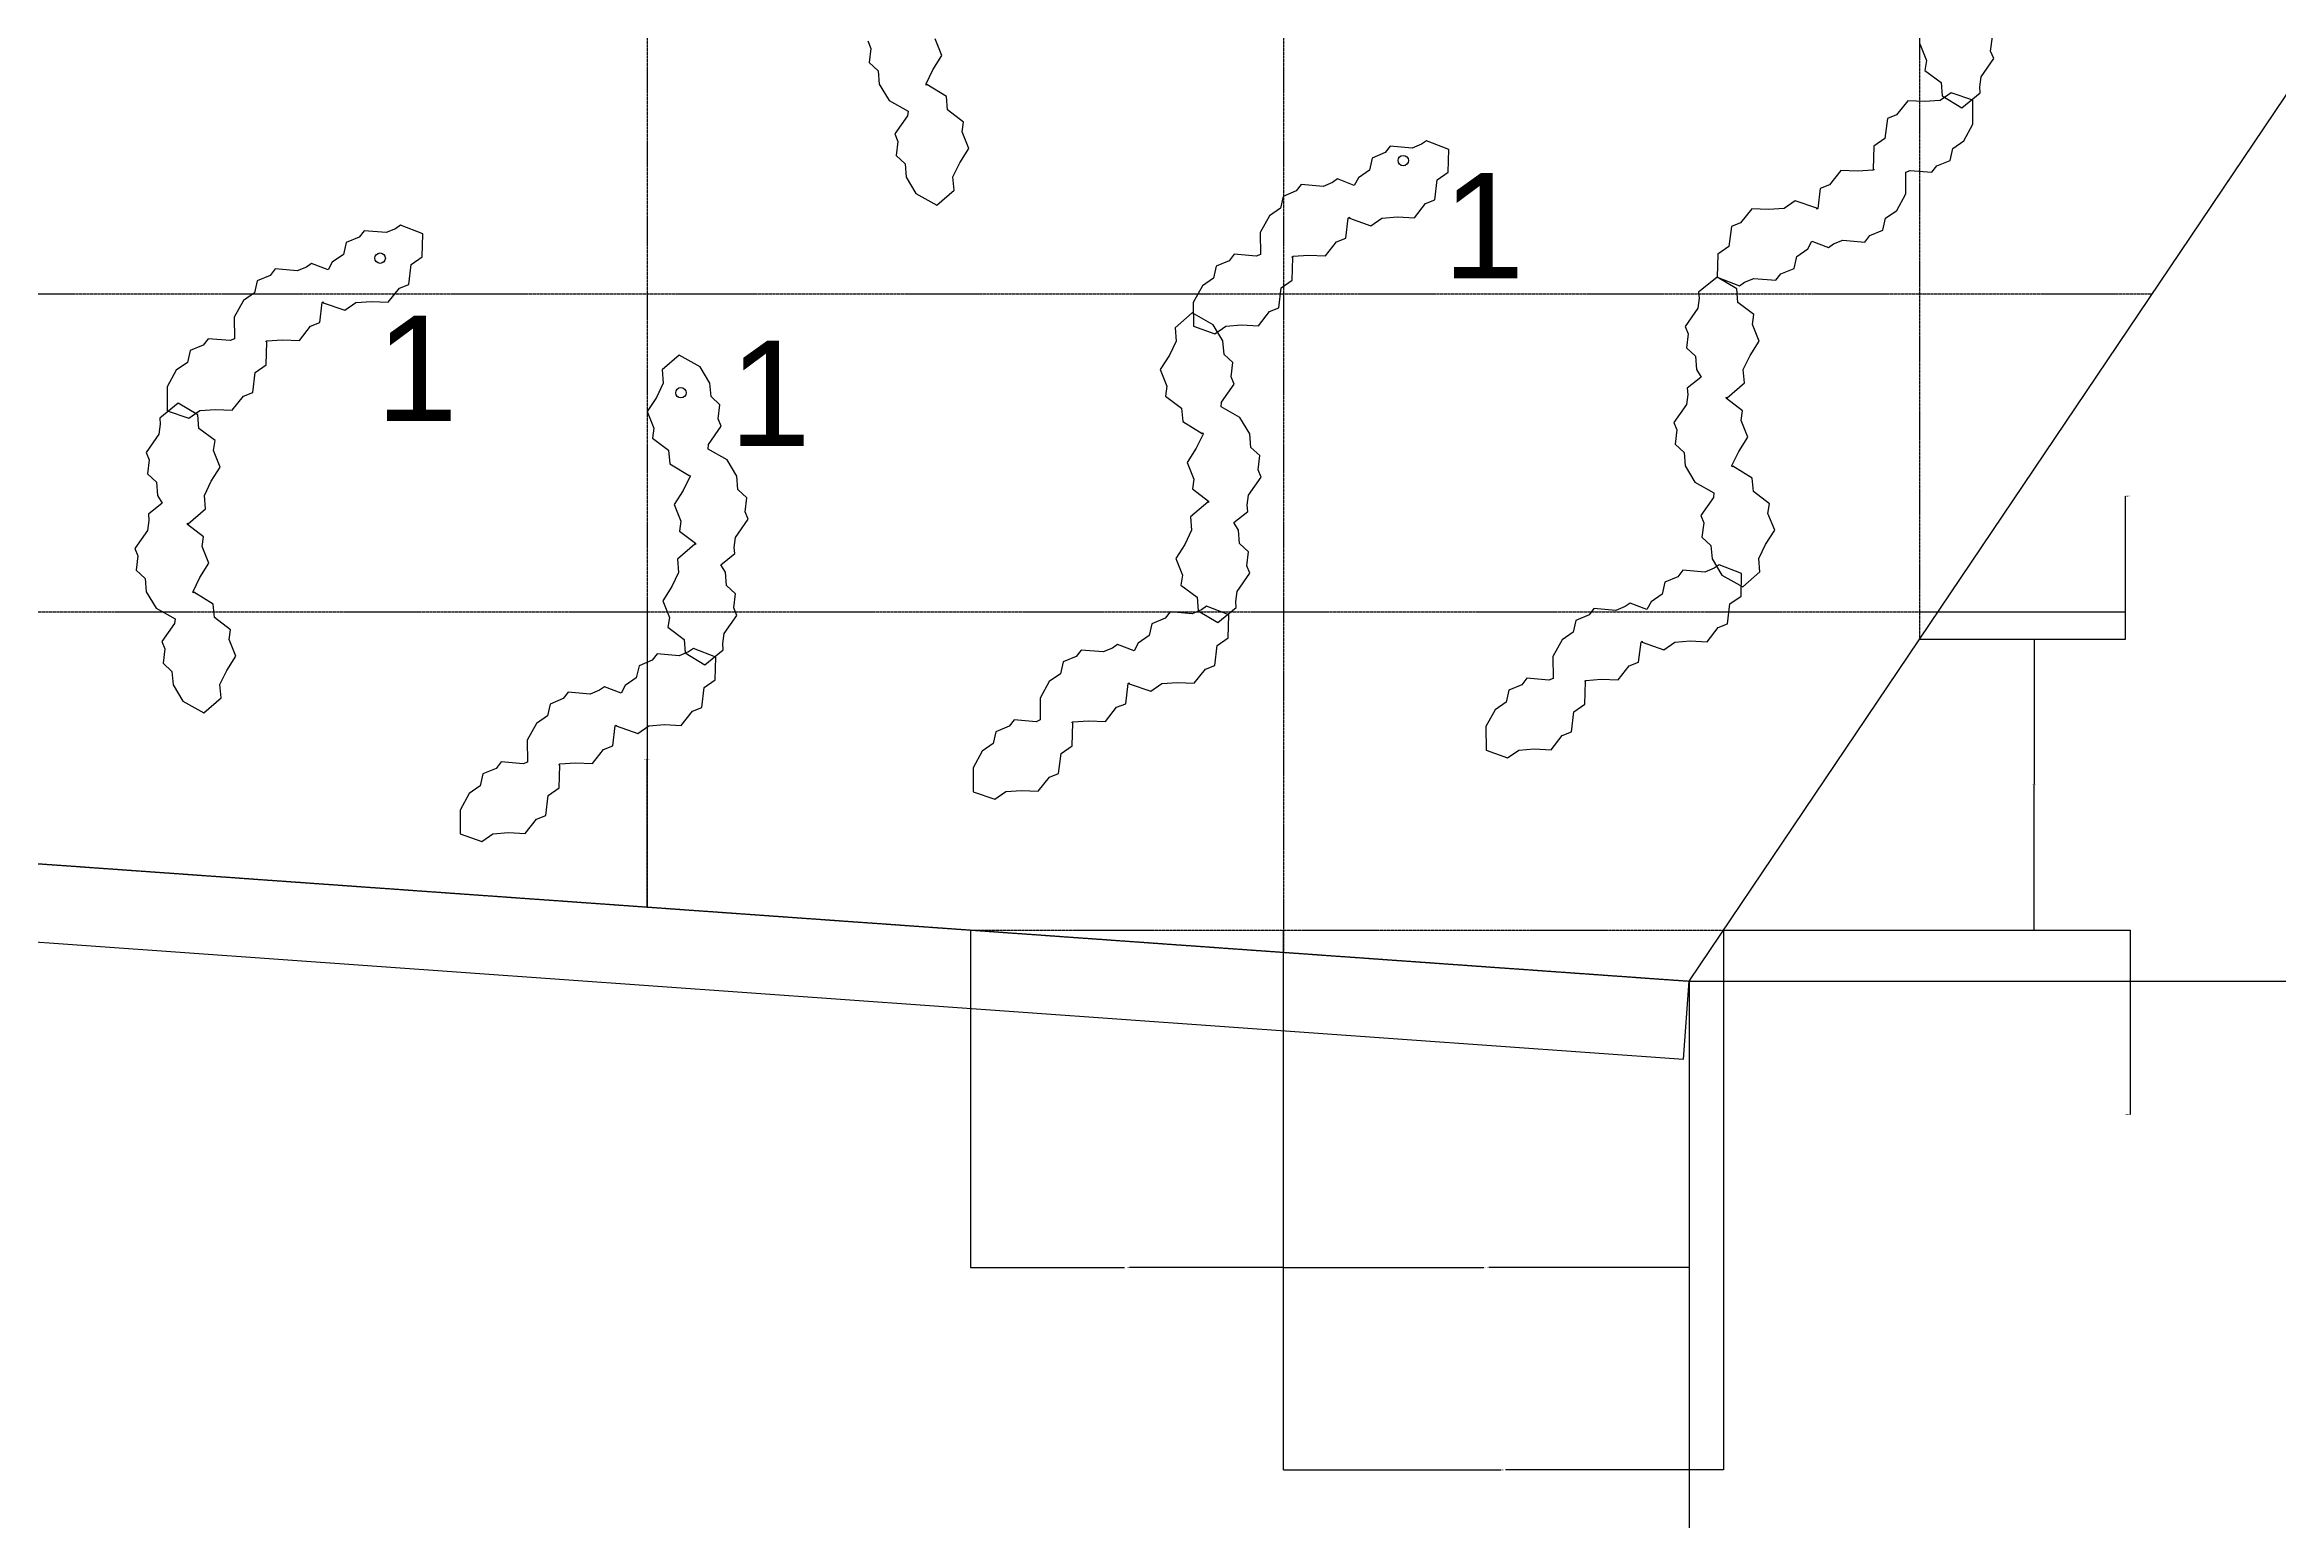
# Model space of a CAD drawing. Header units: millimetres. Extents: x -9372 to 300256, y -58520 to 166772.
# Drawn here: x 5248 to 13818, y -50767 to -45105 of the extents above; entities that cross this region are included whole.
import ezdxf

# ---------------------------------------------------------------- set-up
doc = ezdxf.new("R2010")
doc.units = ezdxf.units.MM
doc.linetypes.add('HIDDEN2', pattern=[0.1875, 0.125, -0.0625])
for name, color, linetype in [('2-몰탈', 9, 'Continuous'), ('Power_21', 21, 'Continuous'), ('Power_22', 22, 'Continuous'), ('Power_23', 23, 'Continuous'), ('원본-1층 평면도$0$200-EquipID-2d', 7, 'Continuous'), ('타공홀', 1, 'Continuous')]:
    doc.layers.add(name, color=color, linetype=linetype)
doc.styles.add('LAY-OUT', font='HYWULM.TTF')
doc.styles.get("Standard").update_dxf_attribs({"font": 'ARIAL.TTF'})
doc.dimstyles.new('SCALE 200', dxfattribs={"dimscale": 200, "dimtxt": 1.8, "dimasz": 1, "dimexe": 1.5, "dimexo": 2, "dimgap": 0.7, "dimtad": 1, "dimdec": 0, "dimzin": 0, "dimlunit": 6, "dimtxsty": 'LAY-OUT', "dimblk": 'ARCHTICK', "dimcen": 0, "dimdle": 1, "dimclrd": 8, "dimclre": 8, "dimclrt": 6, "dimadec": 0, "dimazin": 0, "dimtfac": 1, "dimtdec": 0, "dimtix": 1, "dimtmove": 2, "dimatfit": 0, "dimldrblk": 'ARCHTICK', "dimfxl": 1.5, "dimtolj": 1, "dimtzin": 0, "dimarcsym": 0})
doc.dimstyles.get("Standard").update_dxf_attribs({"dimtxt": 0.18, "dimasz": 0.18, "dimexe": 0.18, "dimexo": 0.0625, "dimgap": 0.09, "dimtad": 0, "dimtih": 1, "dimtoh": 1, "dimdec": 4, "dimzin": 0, "dimdsep": 46, "dimtxsty": 'Standard', "dimcen": 0.09, "dimadec": 0, "dimazin": 0, "dimtfac": 1, "dimtdec": 4, "dimtofl": 0, "dimtmove": 0, "dimatfit": 3, "dimfxl": 1, "dimtolj": 1, "dimtzin": 0, "dimarcsym": 0})

# ---------------------------------------------------------------- blocks, each defined once
blk = doc.blocks.new('바닥')
at = {"layer": '2-몰탈', "color": 1, "linetype": 'HIDDEN2', "ltscale": 3}
for p, q in [((231975.8, -32668.8), (239544.2, -21436.8)), ((221703.7, -31938.2), (231975.8, -32668.8))]:
    blk.add_line(p, q, dxfattribs=at)
blk = doc.blocks.new('_ARCHTICK')
at = {"color": 0, "linetype": 'ByBlock', "const_width": 0.15}
blk.add_lwpolyline([(-0.5, -0.5), (0.5, 0.5)], dxfattribs=at)
blk = doc.blocks.new('*D25')
at = {"layer": 'Defpoints', "color": 0, "ltscale": 0.5}
for p in [(89818.3, 5970.7), (100090.4, 5342.7), (100090.4, 1132.6)]:
    blk.add_point(p, dxfattribs=at)
at = {"layer": '원본-1층 평면도$0$200-EquipID-2d', "color": 8, "lineweight": -2, "ltscale": 0.5}
for p, q in [((89818.3, 5570.7), (89818.3, 832.6)), ((100090.4, 4942.7), (100090.4, 832.6)), ((89618.3, 1132.6), (100290.4, 1132.6))]:
    blk.add_line(p, q, dxfattribs=at)
at = {"layer": '원본-1층 평면도$0$200-EquipID-2d', "color": 8, "lineweight": -2, "ltscale": 0.5, "xscale": 200, "yscale": 200, "zscale": 200, "rotation": 180}
blk.add_blockref('_ARCHTICK', (89818.3, 1132.6), dxfattribs=at)
at = {"layer": '원본-1층 평면도$0$200-EquipID-2d', "color": 8, "lineweight": -2, "ltscale": 0.5, "xscale": 200, "yscale": 200, "zscale": 200}
blk.add_blockref('_ARCHTICK', (100090.4, 1132.6), dxfattribs=at)
at = {"layer": '원본-1층 평면도$0$200-EquipID-2d', "color": 6, "ltscale": 0.5, "insert": (94954.4, 1487.4), "char_height": 360, "attachment_point": 5, "style": 'LAY-OUT'}
blk.add_mtext('\\A1;10,272', dxfattribs=at)
blk = doc.blocks.new('*D48')
at = {"layer": 'Defpoints', "color": 0, "ltscale": 0.5}
for p in [(107621.1, 16908.7), (100090.4, 5342.7), (107621.1, 1132.6)]:
    blk.add_point(p, dxfattribs=at)
at = {"layer": '원본-1층 평면도$0$200-EquipID-2d', "color": 8, "lineweight": -2, "ltscale": 0.5}
for p, q in [((107621.1, 16508.7), (107621.1, 832.6)), ((100090.4, 4942.7), (100090.4, 832.6)), ((99890.4, 1132.6), (107821.1, 1132.6))]:
    blk.add_line(p, q, dxfattribs=at)
at = {"layer": '원본-1층 평면도$0$200-EquipID-2d', "color": 8, "lineweight": -2, "ltscale": 0.5, "xscale": 200, "yscale": 200, "zscale": 200, "rotation": 180}
blk.add_blockref('_ARCHTICK', (100090.4, 1132.6), dxfattribs=at)
at = {"layer": '원본-1층 평면도$0$200-EquipID-2d', "color": 8, "lineweight": -2, "ltscale": 0.5, "xscale": 200, "yscale": 200, "zscale": 200}
blk.add_blockref('_ARCHTICK', (107621.1, 1132.6), dxfattribs=at)
at = {"layer": '원본-1층 평면도$0$200-EquipID-2d', "color": 6, "ltscale": 0.5, "insert": (103855.7, 1487.4), "char_height": 360, "attachment_point": 5, "style": 'LAY-OUT'}
blk.add_mtext('\\A1;7,531', dxfattribs=at)
blk = doc.blocks.new('*D32')
at = {"layer": 'Defpoints', "color": 0, "ltscale": 0.5}
for p in [(107621.1, 16908.7), (100090.4, 5732.7), (125423.6, 5732.7)]:
    blk.add_point(p, dxfattribs=at)
at = {"layer": '원본-1층 평면도$0$200-EquipID-2d', "color": 8, "lineweight": -2, "ltscale": 0.5}
for p, q in [((125423.6, 17108.7), (125423.6, 5532.7)), ((108021.1, 16908.7), (125723.6, 16908.7)), ((100490.4, 5732.7), (125723.6, 5732.7))]:
    blk.add_line(p, q, dxfattribs=at)
at = {"layer": '원본-1층 평면도$0$200-EquipID-2d', "color": 8, "lineweight": -2, "ltscale": 0.5, "xscale": 200, "yscale": 200, "zscale": 200}
for p, rotation in [((125423.6, 16908.7), 90), ((125423.6, 5732.7), 270)]:
    blk.add_blockref('_ARCHTICK', p, dxfattribs=dict(at, rotation=rotation))
at = {"layer": '원본-1층 평면도$0$200-EquipID-2d', "color": 6, "ltscale": 0.5, "insert": (125072.4, 11320.7), "char_height": 360, "attachment_point": 5, "rotation": 90, "style": 'LAY-OUT'}
blk.add_mtext('\\A1;11,176', dxfattribs=at)
blk = doc.blocks.new('*D77')
at = {"layer": 'Defpoints', "color": 0, "ltscale": 0.5}
for p in [(96094.2, 7148.7), (96094.2, 6016.9), (96094.2, 6016.9)]:
    blk.add_point(p, dxfattribs=at)
at = {"layer": '원본-1층 평면도$0$200-EquipID-2d', "color": 0, "lineweight": -2, "ltscale": 0.5}
for p, q in [((96094.2, 7148.7), (96094, 7148.7)), ((96094.2, 7148.5), (96094.2, 6584.4)), ((96094.2, 6017.1), (96094.2, 6581.2)), ((96094.2, 6016.9), (96094, 6016.9))]:
    blk.add_line(p, q, dxfattribs=at)
at = {"layer": '원본-1층 평면도$0$200-EquipID-2d', "color": 0, "ltscale": 0.5}
for points in [[(96094.2, 7148.5), (96094.2, 7148.5), (96094.2, 7148.7)], [(96094.2, 6017.1), (96094.2, 6017.1), (96094.2, 6016.9)]]:
    blk.add_solid(points, dxfattribs=at)
at = {"layer": '원본-1층 평면도$0$200-EquipID-2d', "color": 0, "lineweight": 20, "ltscale": 0.5, "insert": (96094.2, 6582.8), "char_height": 3, "attachment_point": 5}
blk.add_mtext('\\A1;1131.7609', dxfattribs=at)
blk = doc.blocks.new('*D78')
at = {"layer": 'Defpoints', "color": 0, "ltscale": 0.5}
for p in [(97334.8, 5928.7), (98534.2, 5928.7), (98534.2, 4634.3)]:
    blk.add_point(p, dxfattribs=at)
at = {"layer": '원본-1층 평면도$0$200-EquipID-2d', "color": 0, "lineweight": -2, "ltscale": 0.5}
for p, q in [((97334.8, 5928.6), (97334.8, 4634.1)), ((98534.2, 5928.6), (98534.2, 4634.1)), ((97335, 4634.3), (97924.9, 4634.3)), ((98534, 4634.3), (97944.2, 4634.3))]:
    blk.add_line(p, q, dxfattribs=at)
at = {"layer": '원본-1층 평면도$0$200-EquipID-2d', "color": 0, "ltscale": 0.5}
for points in [[(97335, 4634.3), (97335, 4634.3), (97334.8, 4634.3)], [(98534, 4634.3), (98534, 4634.3), (98534.2, 4634.3)]]:
    blk.add_solid(points, dxfattribs=at)
at = {"layer": '원본-1층 평면도$0$200-EquipID-2d', "color": 0, "lineweight": 20, "ltscale": 0.5, "insert": (97934.5, 4634.3), "char_height": 3, "attachment_point": 5}
blk.add_mtext('\\A1;1199.3807', dxfattribs=at)
blk = doc.blocks.new('*D79')
at = {"layer": 'Defpoints', "color": 0, "ltscale": 0.5}
for p in [(98534.2, 5928.7), (100222.5, 5928.7), (100222.5, 3858.8)]:
    blk.add_point(p, dxfattribs=at)
at = {"layer": '원본-1층 평면도$0$200-EquipID-2d', "color": 0, "lineweight": -2, "ltscale": 0.5}
for p, q in [((98534.2, 5928.6), (98534.2, 3858.6)), ((100222.5, 5928.6), (100222.5, 3858.6)), ((98534.4, 3858.8), (99368.7, 3858.8)), ((100222.3, 3858.8), (99388, 3858.8))]:
    blk.add_line(p, q, dxfattribs=at)
at = {"layer": '원본-1층 평면도$0$200-EquipID-2d', "color": 0, "ltscale": 0.5}
for points in [[(98534.4, 3858.8), (98534.4, 3858.8), (98534.2, 3858.8)], [(100222.3, 3858.8), (100222.3, 3858.8), (100222.5, 3858.8)]]:
    blk.add_solid(points, dxfattribs=at)
at = {"layer": '원본-1층 평면도$0$200-EquipID-2d', "color": 0, "lineweight": 20, "ltscale": 0.5, "insert": (99378.3, 3858.8), "char_height": 3, "attachment_point": 5}
blk.add_mtext('\\A1;1688.2495', dxfattribs=at)
blk = doc.blocks.new('*D80')
at = {"layer": 'Defpoints', "color": 0, "ltscale": 0.5}
for p in [(98534.2, 5843.4), (100090.4, 5732.7), (98534.2, 4634.3)]:
    blk.add_point(p, dxfattribs=at)
at = {"layer": '원본-1층 평면도$0$200-EquipID-2d', "color": 0, "lineweight": -2, "ltscale": 0.5}
for p, q in [((98534.2, 5843.3), (98534.2, 4634.1)), ((100090.4, 5732.6), (100090.4, 4634.1)), ((98534.4, 4634.3), (99302.6, 4634.3)), ((100090.2, 4634.3), (99322, 4634.3))]:
    blk.add_line(p, q, dxfattribs=at)
at = {"layer": '원본-1층 평면도$0$200-EquipID-2d', "color": 0, "ltscale": 0.5}
for points in [[(98534.4, 4634.3), (98534.4, 4634.3), (98534.2, 4634.3)], [(100090.2, 4634.3), (100090.2, 4634.3), (100090.4, 4634.3)]]:
    blk.add_solid(points, dxfattribs=at)
at = {"layer": '원본-1층 평면도$0$200-EquipID-2d', "color": 0, "lineweight": 20, "ltscale": 0.5, "insert": (99312.3, 4634.3), "char_height": 3, "attachment_point": 5}
blk.add_mtext('\\A1;1556.1866', dxfattribs=at)
blk = doc.blocks.new('*D35')
at = {"layer": 'Defpoints', "color": 0, "ltscale": 0.5}
for p in [(100222.5, 5928.7), (101781.2, 5928.7), (100090.4, 5732.7)]:
    blk.add_point(p, dxfattribs=at)
at = {"layer": '원본-1층 평면도$0$200-EquipID-2d', "color": 0, "lineweight": -2, "ltscale": 0.5}
for p, q in [((100222.5, 5928.7), (101781.4, 5928.7)), ((101781.2, 5928.5), (101781.2, 5732.9)), ((100090.5, 5732.7), (101781.4, 5732.7)), ((101781.2, 5732.7), (101781.2, 5221.3)), ((101781.2, 5221.3), (101781.1, 5221.3))]:
    blk.add_line(p, q, dxfattribs=at)
at = {"layer": '원본-1층 평면도$0$200-EquipID-2d', "color": 0, "ltscale": 0.5}
for points in [[(101781.2, 5928.5), (101781.3, 5928.5), (101781.2, 5928.7)], [(101781.2, 5732.9), (101781.3, 5732.9), (101781.2, 5732.7)]]:
    blk.add_solid(points, dxfattribs=at)
at = {"layer": '원본-1층 평면도$0$200-EquipID-2d', "color": 0, "lineweight": 20, "ltscale": 0.5, "insert": (101772.6, 5221.3), "char_height": 3, "attachment_point": 5}
blk.add_mtext('\\A1;195.9899', dxfattribs=at)
blk = doc.blocks.new('*D82')
at = {"layer": 'Defpoints', "color": 0, "ltscale": 0.5}
for p in [(100974.2, 7044.3), (101413.6, 7044.3), (100222.5, 5928.7)]:
    blk.add_point(p, dxfattribs=at)
at = {"layer": '원본-1층 평면도$0$200-EquipID-2d', "color": 0, "lineweight": -2, "ltscale": 0.5}
for p, q in [((100974.3, 7044.3), (101413.8, 7044.3)), ((101413.6, 7044.2), (101413.6, 6488.1)), ((101413.6, 5928.9), (101413.6, 6484.9)), ((100222.5, 5928.7), (101413.8, 5928.7))]:
    blk.add_line(p, q, dxfattribs=at)
at = {"layer": '원본-1층 평면도$0$200-EquipID-2d', "color": 0, "ltscale": 0.5}
for points in [[(101413.6, 7044.2), (101413.6, 7044.2), (101413.6, 7044.3)], [(101413.6, 5928.9), (101413.6, 5928.9), (101413.6, 5928.7)]]:
    blk.add_solid(points, dxfattribs=at)
at = {"layer": '원본-1층 평면도$0$200-EquipID-2d', "color": 0, "lineweight": 20, "ltscale": 0.5, "insert": (101413.6, 6486.5), "char_height": 3, "attachment_point": 5}
blk.add_mtext('\\A1;1115.6460', dxfattribs=at)
blk = doc.blocks.new('*D83')
at = {"layer": 'Defpoints', "color": 0, "ltscale": 0.5}
for p in [(100974.2, 7148.7), (100974.2, 7044.3), (101763.9, 7044.3)]:
    blk.add_point(p, dxfattribs=at)
at = {"layer": '원본-1층 평면도$0$200-EquipID-2d', "color": 0, "lineweight": -2, "ltscale": 0.5}
for p, q in [((101763.9, 7148.7), (101763.9, 7592.4)), ((101763.9, 7592.4), (101764.1, 7592.4)), ((100974.3, 7148.7), (101764.1, 7148.7)), ((101763.9, 7044.5), (101763.9, 7148.5)), ((100974.3, 7044.3), (101764.1, 7044.3))]:
    blk.add_line(p, q, dxfattribs=at)
at = {"layer": '원본-1층 평면도$0$200-EquipID-2d', "color": 0, "ltscale": 0.5}
for points in [[(101763.8, 7148.5), (101763.9, 7148.5), (101763.9, 7148.7)], [(101763.8, 7044.5), (101763.9, 7044.5), (101763.9, 7044.3)]]:
    blk.add_solid(points, dxfattribs=at)
at = {"layer": '원본-1층 평면도$0$200-EquipID-2d', "color": 0, "lineweight": 20, "ltscale": 0.5, "insert": (101772.6, 7592.4), "char_height": 3, "attachment_point": 5}
blk.add_mtext('\\A1;104.3540', dxfattribs=at)
blk = doc.blocks.new('마루바닥')
at = {"layer": '2-몰탈', "color": 1, "linetype": 'HIDDEN2', "ltscale": 3}
for p, q in [((96094.21663, 36693.39483), (96094.21663, 6016.92431)), ((98534.21663, 36693.39483), (98534.21663, 5843.37918)), ((100974.21663, 30328.6852), (100974.21663, 7044.33115)), ((88244.46512, 8368.6852), (101866.59991, 8368.6852)), ((89252.18251, 7148.6852), (101044.53303, 7148.6852)), ((97334.83593, 5928.6852), (100222.46615, 5928.6852))]:
    blk.add_line(p, q, dxfattribs=at)
at = {"layer": '원본-1층 평면도$0$200-EquipID-2d', "color": 0, "lineweight": 25}
for p, q in [((100090.40321, 5732.69532), (107621.06807, 16908.6852)), ((89818.31047, 6463.29848), (100090.40321, 5732.69532))]:
    blk.add_line(p, q, dxfattribs=at)
at = {"layer": '원본-1층 평면도$0$200-EquipID-2d', "color": 8, "ltscale": 0.5}
for p, q in [((89797.02672, 6164.05443), (100069.11946, 5433.45127)), ((100069.11946, 5433.45127), (100090.40321, 5732.69532))]:
    blk.add_line(p, q, dxfattribs=at)
dim = blk.add_linear_dim(base=(125423.56565, 5732.69532), p1=(107621.06807, 16908.6852), p2=(100090.40321, 5732.69532), angle=90, dimstyle='SCALE 200', override={"dimfxl": 2}, dxfattribs=at)
dim.commit()
dim.dimension.update_dxf_attribs({"geometry": '*D32', "text_midpoint": (125072.40719, 11320.69026)})
for base, p1, p2, picture, middle in [((107621.06807, 1132.60498), (100090.40321, 5342.70831), (107621.06807, 16908.6852), '*D48', (103855.73564, 1487.35864)), ((100090.40321, 1132.60498), (89818.31047, 5970.74797), (100090.40321, 5342.70831), '*D25', (94954.35684, 1487.35864))]:
    dim = blk.add_linear_dim(base=base, p1=p1, p2=p2, dimstyle='SCALE 200', override={"dimfxl": 2}, dxfattribs=at)
    dim.commit()
    dim.dimension.update_dxf_attribs({"geometry": picture, "text_midpoint": middle})
at = {"layer": '원본-1층 평면도$0$200-EquipID-2d', "color": 7, "lineweight": 20, "ltscale": 0.5}
for base, p1, p2, picture, middle in [((101763.87269, 7044.331149), (100974.216632, 7148.685198), (100974.216632, 7044.331149), '*D83', (101772.554355, 7592.435198)), ((101781.2442, 5928.6852), (100090.40321, 5732.69532), (100222.46615, 5928.6852), '*D35', (101772.55435, 5221.33846))]:
    dim = blk.add_linear_dim(base=base, p1=p1, p2=p2, angle=90, dimstyle='Standard', override={"dimtxt": 3}, dxfattribs=at)
    dim.commit()
    dim.dimension.update_dxf_attribs({"geometry": picture, "text_midpoint": middle, "dimtype": 128})
for base, p1, p2, picture, middle in [((96094.21663, 6016.92431), (96094.21663, 7148.6852), (96094.21663, 6016.92431), '*D77', (96094.21663, 6582.80476)), ((101413.5946605692, 7044.3311489063), (100222.4661522123, 5928.6851978609), (100974.2166320279, 7044.3311489063), '*D82', (101413.5946605692, 6486.5081733836))]:
    dim = blk.add_linear_dim(base=base, p1=p1, p2=p2, angle=90, dimstyle='Standard', override={"dimtxt": 3}, dxfattribs=at)
    dim.commit()
    dim.dimension.update_dxf_attribs({"geometry": picture, "text_midpoint": middle})
for base, p1, p2, picture, middle in [((98534.21663, 4634.30842), (97334.83593, 5928.6852), (98534.21663, 5928.6852), '*D78', (97934.52628, 4634.30842)), ((100222.46615, 3858.79823), (98534.21663, 5928.6852), (100222.46615, 5928.6852), '*D79', (99378.34139, 3858.79823)), ((98534.21663, 4634.30842), (100090.40321, 5732.69532), (98534.21663, 5843.37918), '*D80', (99312.30992, 4634.30842))]:
    dim = blk.add_linear_dim(base=base, p1=p1, p2=p2, dimstyle='Standard', override={"dimtxt": 3}, dxfattribs=at)
    dim.commit()
    dim.dimension.update_dxf_attribs({"geometry": picture, "text_midpoint": middle})

msp = doc.modelspace()

# ---------------------------------------------------------------- linework, layer by layer
at = {"layer": 'Power_21'}
msp.add_lwpolyline([(12439.4, -45102.2), (12465, -45166.2), (12459.3, -45204), (12521.2, -45250.6), (12525.4, -45302), (12600.1, -45347.6), (12671.4, -45290), (12669.5, -45266.3), (12674.6, -45228), (12723, -45158.6), (12711.2, -45130), (12718.2, -45075.8)], dxfattribs=at)
for points in [[(11752.2, -45788.8), (11716.7, -45802.8), (11707.2, -45879.7), (11664.9, -45909), (11662.7, -45996.5), (11748.3, -46029.5), (11767.8, -46016), (11803.6, -46001.3), (11887.8, -46008.5), (11906.7, -45984), (11957.1, -45962.9), (11967.4, -45917.4), (12009.7, -45888), (12026, -45858.5), (12089.3, -45883), (12108.8, -45869.5), (12144.7, -45854.8), (12228.9, -45862), (12247.8, -45837.4), (12298.2, -45816.4), (12308.4, -45770.9), (12350.8, -45741.5), (12386, -45677.6), (12385.3, -45593.9), (12401.9, -45587.1), (12486.1, -45594.3), (12505, -45569.8), (12555.4, -45548.8), (12565.7, -45503.2), (12608, -45473.9), (12643.2, -45409.9), (12642.4, -45318.2), (12559.8, -45289.5), (12517.4, -45318.8), (12457.8, -45323.2), (12393.2, -45320.5), (12350.5, -45374.6), (12315, -45388.6), (12305.5, -45465.5), (12263.1, -45494.8), (12261, -45582.3), (12264.4, -45583.6), (12260.2, -45586.5), (12200.6, -45590.9), (12136, -45588.2), (12093.3, -45642.3), (12057.8, -45656.2), (12048.3, -45733.2), (12044.2, -45736), (12044.1, -45732.4), (11961.5, -45703.6), (11919.2, -45733), (11859.5, -45737.4), (11794.9, -45734.7)], [(11797.8, -46177.8), (11803.5, -46140.1), (11741.6, -46093.4), (11737.4, -46042.1), (11662.7, -45996.5), (11591.3, -46054.1), (11593.3, -46077.7), (11588.1, -46116.1), (11539.8, -46185.4), (11551.5, -46214.1), (11544.5, -46268.2), (11578.9, -46299.9), (11583.1, -46351.2), (11600.5, -46380.1), (11547.7, -46422.7), (11549.6, -46446.3), (11544.5, -46484.7), (11496.1, -46554.1), (11507.9, -46582.7), (11500.9, -46636.9), (11535.2, -46668.5), (11539.4, -46719.9), (11577.2, -46782.3), (11650, -46823.5), (11647.7, -46841.3), (11599.3, -46910.7), (11611.1, -46939.3), (11604.1, -46993.4), (11638.4, -47025.1), (11642.6, -47076.5), (11680.4, -47138.9), (11760.2, -47184.1), (11826.4, -47126.9), (11822.2, -47075.5), (11848.2, -47021.7), (11882.9, -46967.1), (11857.3, -46903), (11863, -46865.3), (11801.1, -46818.7), (11796.9, -46767.3), (11722.2, -46721.7), (11719.4, -46724), (11719, -46719), (11745, -46665.1), (11779.7, -46610.5), (11754.1, -46546.5), (11759.8, -46508.7), (11697.9, -46462.1), (11697.5, -46457.1), (11700.7, -46458.9), (11766.9, -46401.7), (11762.7, -46350.3), (11788.6, -46296.5), (11823.3, -46241.9)], [(11666.5, -47340.4), (11702, -47326.4), (11711.5, -47249.5), (11753.8, -47220.2), (11756, -47132.7), (11670.4, -47099.7), (11650.9, -47113.2), (11615.1, -47127.9), (11530.9, -47120.7), (11512, -47145.2), (11461.6, -47166.2), (11451.3, -47211.8), (11408.9, -47241.1), (11392.7, -47270.6), (11329.3, -47246.2), (11309.8, -47259.7), (11274, -47274.4), (11189.8, -47267.2), (11170.9, -47291.7), (11120.5, -47312.8), (11110.3, -47358.3), (11067.9, -47387.7), (11032.7, -47451.6), (11033.4, -47535.3), (11016.8, -47542.1), (10932.6, -47534.9), (10913.7, -47559.4), (10863.3, -47580.4), (10853, -47626), (10810.7, -47655.3), (10775.5, -47719.2), (10776.3, -47810.9), (10858.9, -47839.7), (10901.2, -47810.4), (10960.9, -47805.9), (11025.5, -47808.7), (11068.2, -47754.6), (11103.7, -47740.6), (11113.2, -47663.7), (11155.5, -47634.3), (11157.7, -47546.9), (11154.3, -47545.6), (11158.5, -47542.7), (11218.1, -47538.3), (11282.7, -47541), (11325.4, -47486.9), (11360.9, -47472.9), (11370.4, -47396), (11374.5, -47393.1), (11374.5, -47396.8), (11457.2, -47425.5), (11499.5, -47396.2), (11559.2, -47391.8), (11623.8, -47394.5)]]:
    msp.add_lwpolyline(points, close=True, dxfattribs=at)
at = {"layer": 'Power_22'}
msp.add_lwpolyline([(8405.5, -45090.8), (8417.3, -45119.5), (8410.3, -45173.6), (8444.6, -45205.3), (8448.8, -45256.7), (8486.6, -45319.1), (8559.4, -45360.3), (8557.1, -45378.1), (8508.7, -45447.4), (8520.5, -45476.1), (8513.5, -45530.2), (8547.8, -45561.9), (8552, -45613.2), (8589.8, -45675.7), (8669.6, -45720.9), (8735.8, -45663.7), (8731.6, -45612.3), (8757.6, -45558.5), (8792.3, -45503.9), (8766.8, -45439.8), (8772.4, -45402.1), (8710.5, -45355.4), (8706.3, -45304.1), (8631.7, -45258.5), (8628.8, -45260.8), (8628.4, -45255.7), (8654.4, -45201.9), (8689.1, -45147.3), (8663.6, -45083.2)], dxfattribs=at)
for points in [[(10543.9, -45714.5), (10579.4, -45700.5), (10588.8, -45623.6), (10631.2, -45594.3), (10633.4, -45506.8), (10547.8, -45473.8), (10528.3, -45487.3), (10492.5, -45502), (10408.3, -45494.8), (10389.4, -45519.3), (10339, -45540.4), (10328.7, -45585.9), (10286.3, -45615.3), (10270.1, -45644.8), (10206.7, -45620.3), (10187.2, -45633.8), (10151.4, -45648.5), (10067.2, -45641.3), (10048.3, -45665.9), (9997.9, -45686.9), (9987.6, -45732.4), (9945.3, -45761.8), (9910.1, -45825.7), (9910.8, -45909.4), (9894.2, -45916.2), (9810, -45909), (9791.1, -45933.5), (9740.7, -45954.5), (9730.4, -46000.1), (9688, -46029.4), (9652.8, -46093.4), (9653.6, -46185.1), (9736.2, -46213.8), (9778.6, -46184.5), (9838.3, -46180.1), (9902.9, -46182.8), (9945.6, -46128.7), (9981.1, -46114.7), (9990.5, -46037.8), (10032.9, -46008.4), (10035.1, -45921), (10031.7, -45919.7), (10035.8, -45916.8), (10095.5, -45912.4), (10160.1, -45915.1), (10202.8, -45861), (10238.3, -45847.1), (10247.8, -45770.1), (10251.9, -45767.3), (10251.9, -45770.9), (10334.5, -45799.7), (10376.9, -45770.3), (10436.5, -45765.9), (10501.1, -45768.6)], [(9611.8, -47139.9), (9606.1, -47177.7), (9668.1, -47224.3), (9672.3, -47275.7), (9746.9, -47321.3), (9818.3, -47263.7), (9816.4, -47240.1), (9821.5, -47201.7), (9869.9, -47132.3), (9858.1, -47103.7), (9865.1, -47049.6), (9830.8, -47017.9), (9826.5, -46966.5), (9809.1, -46937.7), (9862, -46895.1), (9860, -46871.4), (9865.2, -46833), (9913.5, -46763.7), (9901.8, -46735.1), (9908.7, -46680.9), (9874.4, -46649.3), (9870.2, -46597.9), (9832.4, -46535.4), (9759.6, -46494.2), (9762, -46476.5), (9810.3, -46407.1), (9798.6, -46378.5), (9805.5, -46324.3), (9771.2, -46292.7), (9767, -46241.3), (9729.2, -46178.9), (9649.4, -46133.7), (9583.2, -46190.8), (9587.4, -46242.2), (9561.5, -46296.1), (9526.8, -46350.6), (9552.3, -46414.7), (9546.6, -46452.5), (9608.5, -46499.1), (9612.7, -46550.5), (9687.4, -46596.1), (9690.2, -46593.8), (9690.6, -46598.8), (9664.7, -46652.7), (9630, -46707.2), (9655.5, -46771.3), (9649.8, -46809), (9711.7, -46855.7), (9712.1, -46860.7), (9709, -46858.9), (9642.7, -46916.1), (9647, -46967.4), (9621, -47021.3), (9586.3, -47075.9)], [(9699.8, -47499.6), (9735.3, -47485.7), (9744.8, -47408.7), (9787.2, -47379.4), (9789.3, -47291.9), (9703.8, -47258.9), (9684.2, -47272.4), (9648.4, -47287.2), (9564.2, -47280), (9545.3, -47304.5), (9494.9, -47325.5), (9484.7, -47371), (9442.3, -47400.4), (9426, -47429.9), (9362.7, -47405.4), (9343.2, -47418.9), (9307.4, -47433.7), (9223.1, -47426.5), (9204.2, -47451), (9153.8, -47472), (9143.6, -47517.6), (9101.2, -47546.9), (9066, -47610.8), (9066.7, -47694.5), (9050.1, -47701.3), (8965.9, -47694.1), (8947, -47718.7), (8896.6, -47739.7), (8886.4, -47785.2), (8844, -47814.6), (8808.8, -47878.5), (8809.6, -47970.2), (8892.2, -47999), (8934.6, -47969.6), (8994.2, -47965.2), (9058.8, -47967.9), (9101.5, -47913.8), (9137, -47899.9), (9146.5, -47822.9), (9188.9, -47793.6), (9191, -47706.1), (9187.6, -47704.8), (9191.8, -47702), (9251.4, -47697.5), (9316, -47700.3), (9358.7, -47646.1), (9394.3, -47632.2), (9403.7, -47555.3), (9407.8, -47552.4), (9407.9, -47556), (9490.5, -47584.8), (9532.9, -47555.4), (9592.5, -47551), (9657.1, -47553.8)]]:
    msp.add_lwpolyline(points, close=True, dxfattribs=at)
at = {"layer": 'Power_23'}
for points in [[(6608.9, -46038.5), (6644.5, -46024.5), (6653.9, -45947.6), (6696.3, -45918.2), (6698.4, -45830.8), (6612.9, -45797.8), (6593.4, -45811.3), (6557.6, -45826), (6473.3, -45818.8), (6454.4, -45843.3), (6404, -45864.3), (6393.8, -45909.9), (6351.4, -45939.2), (6335.1, -45968.7), (6271.8, -45944.3), (6252.3, -45957.8), (6216.5, -45972.5), (6132.2, -45965.3), (6113.3, -45989.8), (6062.9, -46010.8), (6052.7, -46056.4), (6010.3, -46085.7), (5975.1, -46149.6), (5975.8, -46233.3), (5959.3, -46240.2), (5875, -46233), (5856.1, -46257.5), (5805.7, -46278.5), (5795.5, -46324.1), (5753.1, -46353.4), (5717.9, -46417.3), (5718.7, -46509), (5801.3, -46537.8), (5843.7, -46508.5), (5903.3, -46504), (5967.9, -46506.8), (6010.6, -46452.6), (6046.2, -46438.7), (6055.6, -46361.8), (6098, -46332.4), (6100.1, -46245), (6096.8, -46243.7), (6100.9, -46240.8), (6160.5, -46236.4), (6225.1, -46239.1), (6267.9, -46185), (6303.4, -46171), (6312.8, -46094.1), (6317, -46091.2), (6317, -46094.8), (6399.6, -46123.6), (6442, -46094.3), (6501.6, -46089.8), (6566.2, -46092.6)], [(7644.5, -47301.5), (7638.8, -47339.3), (7700.7, -47385.9), (7705, -47437.3), (7779.6, -47482.9), (7851, -47425.3), (7849.1, -47401.6), (7854.2, -47363.3), (7902.6, -47293.9), (7890.8, -47265.3), (7897.8, -47211.1), (7863.4, -47179.5), (7859.2, -47128.1), (7841.8, -47099.3), (7894.7, -47056.6), (7892.7, -47033), (7897.9, -46994.6), (7946.2, -46925.3), (7934.4, -46896.6), (7941.4, -46842.5), (7907.1, -46810.8), (7902.9, -46759.5), (7865.1, -46697), (7792.3, -46655.8), (7794.7, -46638), (7843, -46568.7), (7831.2, -46540), (7838.2, -46485.9), (7803.9, -46454.2), (7799.7, -46402.9), (7761.9, -46340.4), (7682.1, -46295.3), (7615.9, -46352.4), (7620.1, -46403.8), (7594.1, -46457.6), (7559.4, -46512.2), (7585, -46576.3), (7579.3, -46614), (7641.2, -46660.7), (7645.4, -46712), (7720.1, -46757.6), (7722.9, -46755.4), (7723.3, -46760.4), (7697.3, -46814.2), (7662.6, -46868.8), (7688.2, -46932.9), (7682.5, -46970.6), (7744.4, -47017.3), (7744.8, -47022.3), (7741.6, -47020.5), (7675.4, -47077.6), (7679.6, -47129), (7653.7, -47182.9), (7619, -47237.4)], [(5896, -46661), (5901.7, -46623.3), (5839.8, -46576.6), (5835.6, -46525.2), (5760.9, -46479.7), (5689.5, -46537.2), (5691.5, -46560.9), (5686.3, -46599.3), (5638, -46668.6), (5649.7, -46697.2), (5642.7, -46751.4), (5677.1, -46783), (5681.3, -46834.4), (5698.7, -46863.2), (5645.9, -46905.9), (5647.8, -46929.5), (5642.7, -46967.9), (5594.3, -47037.2), (5606.1, -47065.9), (5599.1, -47120), (5633.4, -47151.7), (5637.6, -47203.1), (5675.4, -47265.5), (5748.2, -47306.7), (5745.9, -47324.5), (5697.5, -47393.8), (5709.3, -47422.5), (5702.3, -47476.6), (5736.6, -47508.3), (5740.8, -47559.6), (5778.6, -47622.1), (5858.4, -47667.3), (5924.6, -47610.1), (5920.4, -47558.7), (5946.4, -47504.9), (5981.1, -47450.3), (5955.6, -47386.2), (5961.2, -47348.5), (5899.3, -47301.8), (5895.1, -47250.5), (5820.5, -47204.9), (5817.6, -47207.2), (5817.2, -47202.1), (5843.2, -47148.3), (5877.9, -47093.7), (5852.4, -47029.6), (5858, -46991.9), (5796.1, -46945.3), (5795.7, -46940.2), (5798.9, -46942), (5865.1, -46884.9), (5860.9, -46833.5), (5886.8, -46779.6), (5921.5, -46725.1)], [(7732.5, -47661.2), (7768, -47647.2), (7777.5, -47570.3), (7819.8, -47541), (7822, -47453.5), (7736.4, -47420.5), (7716.9, -47434), (7681.1, -47448.7), (7596.9, -47441.5), (7578, -47466), (7527.6, -47487.1), (7517.3, -47532.6), (7475, -47562), (7458.7, -47591.5), (7395.4, -47567), (7375.8, -47580.5), (7340, -47595.2), (7255.8, -47588), (7236.9, -47612.6), (7186.5, -47633.6), (7176.3, -47679.1), (7133.9, -47708.5), (7098.7, -47772.4), (7099.4, -47856.1), (7082.8, -47862.9), (6998.6, -47855.7), (6979.7, -47880.2), (6929.3, -47901.2), (6919, -47946.8), (6876.7, -47976.1), (6841.5, -48040.1), (6842.3, -48131.8), (6924.9, -48160.5), (6967.2, -48131.2), (7026.9, -48126.8), (7091.5, -48129.5), (7134.2, -48075.4), (7169.7, -48061.4), (7179.2, -47984.5), (7221.5, -47955.1), (7223.7, -47867.7), (7220.3, -47866.4), (7224.5, -47863.5), (7284.1, -47859.1), (7348.7, -47861.8), (7391.4, -47807.7), (7426.9, -47793.8), (7436.4, -47716.8), (7440.5, -47714), (7440.5, -47717.6), (7523.2, -47746.4), (7565.5, -47717), (7625.2, -47712.6), (7689.8, -47715.3)]]:
    msp.add_lwpolyline(points, close=True, dxfattribs=at)
at = {"layer": '타공홀', "color": 1}
for centre in [(10458.6, -45549.7), (10458.6, -45549.7), (6534.8, -45923.9), (6534.8, -45923.9), (7688.4, -46439.8), (7688.4, -46439.8)]:
    msp.add_circle(centre, 20, dxfattribs=at)

# ---------------------------------------------------------------- block references
for name, p in [('마루바닥', (-88535.6, -54428.9)), ('바닥', (-220421, -16027.3))]:
    msp.add_blockref(name, p)

# ---------------------------------------------------------------- texts
for p in [(10609.7, -46001.4), (6518.7, -46548.3), (7873.2, -46644)]:
    msp.add_text('1', height=403.7).set_placement(p)

doc.saveas('drawing.dxf')
